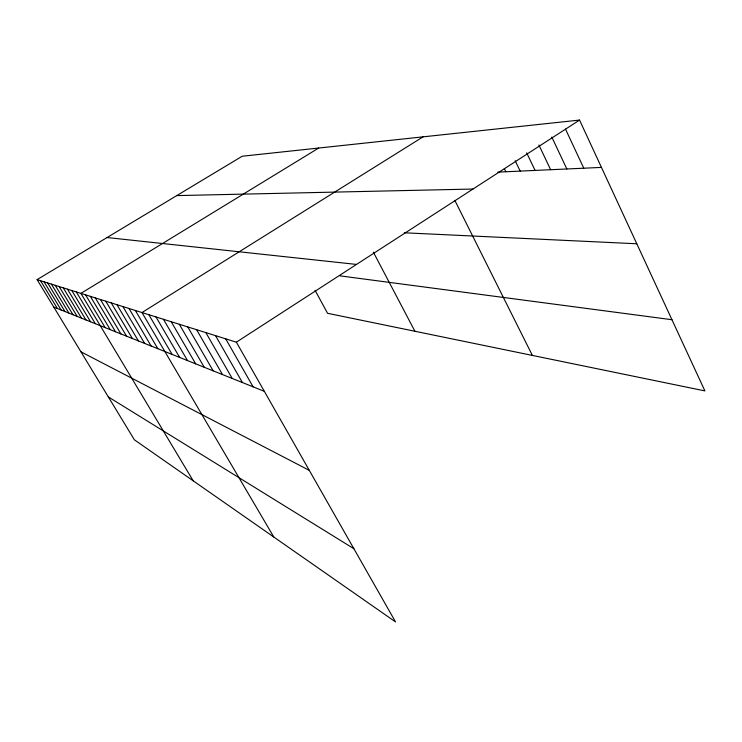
<?xml version="1.0" encoding="UTF-8"?>
<svg xmlns="http://www.w3.org/2000/svg" width="742" height="742" viewBox="0 0 742 742"><rect width="100%" height="100%" fill="white"/><g stroke="black" fill="none" stroke-linecap="round" stroke-linejoin="round"><path stroke-width="1.11" d="M579.548 120.074L242.189 156.237L37.1 279.632L236.364 342.183L579.548 120.074L704.9 390.904L327.556 313.291L315.081 290.335M423.061 136.853L141.972 312.549L273.817 537.041M318.689 148.038L80.915 293.387L193.198 480.816M497.826 172.125L601.456 167.404M176.754 195.6L472.988 189.043M404.325 232.784L636.803 243.775M107.071 237.533L356.512 264.421M339.91 275.848L671.955 319.719M53.758 307.049L264.319 391.312M80.934 351.801L309.293 470.354M108.341 396.924L353.878 548.709M40.522 280.699L57.384 308.505M37.1 279.632L134.385 439.802L395.542 621.926L236.364 342.183M51.383 284.112L68.923 313.124M47.655 282.943L64.962 311.538M44.038 281.802L61.122 309.998M63.256 287.84L81.518 318.16M59.174 286.56L77.196 316.435M55.214 285.318L72.994 314.747M76.287 291.931L95.338 323.688M71.798 290.521L90.589 321.787M67.457 289.157L85.979 319.95M85.562 294.843L105.169 327.63M100.448 299.518L120.937 333.937M95.319 297.904L115.511 331.767M90.357 296.346L110.252 329.661M111.263 302.912L132.382 338.51M105.763 301.187L126.557 336.182M122.866 306.557L144.653 343.425M116.958 304.702L138.411 340.93M135.359 310.481L157.861 348.712M128.997 308.477L151.136 346.022M155.996 316.955L179.657 357.431M148.845 314.71L172.107 354.407M163.444 319.292L187.522 360.584M179.314 324.273L204.254 367.281M171.207 321.731L195.712 363.858M187.772 326.934L213.177 370.842M196.611 329.708L222.489 374.571M215.551 335.653L242.421 382.547M205.859 332.611L232.227 378.466M225.707 338.844L253.105 386.823M373.365 252.159L414.908 331.257M454.846 200.414L532.366 355.418M504.337 168.638L505.858 171.754M515.189 160.745L520.179 171.105M526.699 152.871L535.093 170.428M538.905 144.996L550.638 169.714M551.835 137.094L566.851 168.981M565.525 129.136L583.769 168.211"/></g></svg>
